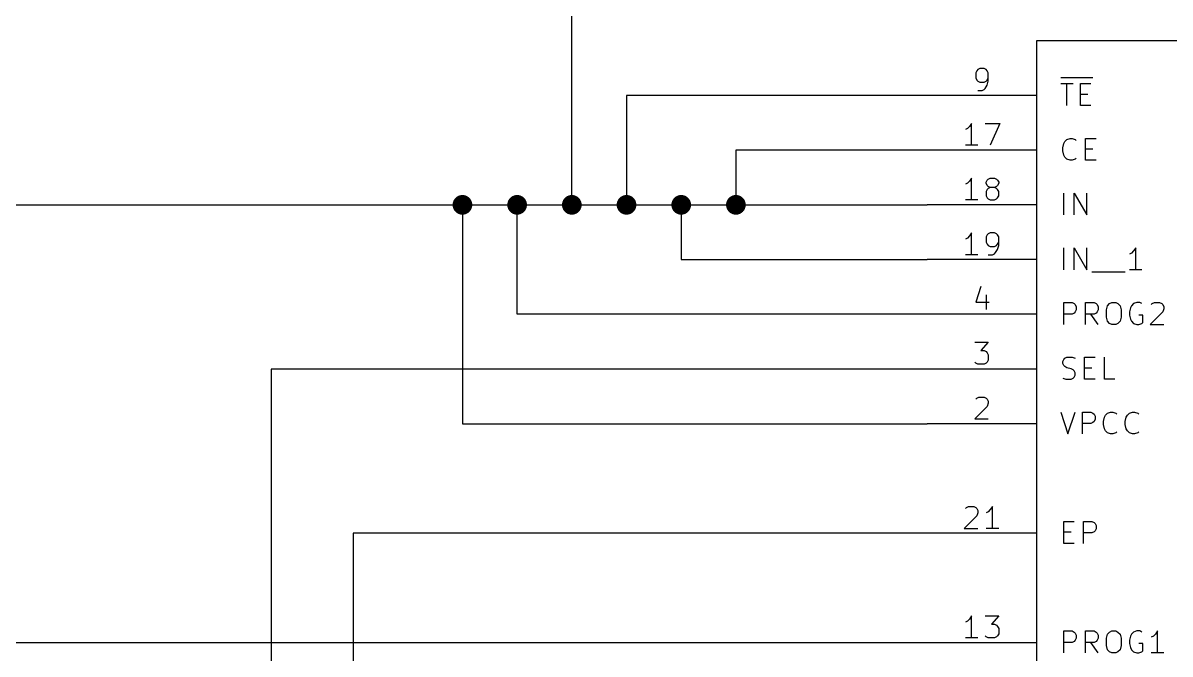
# Model space of a CAD drawing. Extents: x 0.4 to 11.3, y -7.9 to -0.4.
# Drawn here: x 2.696 to 4.794, y -4.321 to -3.168 of the extents above; entities that cross this region are included whole.
import ezdxf

# ---------------------------------------------------------------- set-up
doc = ezdxf.new("R2010")
doc.units = 0
doc.header["$MEASUREMENT"] = 0
for name, color, linetype in [('CYAN2', 4, 'CONTINUOUS'), ('GREEN3', 91, 'CONTINUOUS'), ('LYELLOW', 51, 'CONTINUOUS'), ('RED2', 1, 'CONTINUOUS'), ('RED3', 11, 'CONTINUOUS')]:
    doc.layers.add(name, color=color, linetype=linetype)

msp = doc.modelspace()

# ---------------------------------------------------------------- linework, layer by layer
at = {"layer": 'CYAN2', "linetype": 'CONTINUOUS'}
for p, q in [((4.594, -3.2674), (4.6527, -3.2674)), ((4.594, -3.2674), (4.6527, -3.2674)), ((4.5938, -3.2785), (4.6167, -3.2785)), ((4.5938, -3.2785), (4.6167, -3.2785)), ((4.6052, -3.3185), (4.6052, -3.2785)), ((4.6052, -3.3185), (4.6052, -3.2785)), ((4.63, -3.3185), (4.63, -3.2785)), ((4.63, -3.2785), (4.649, -3.2785)), ((4.63, -3.3185), (4.63, -3.2785)), ((4.63, -3.2785), (4.649, -3.2785)), ((4.63, -3.2976), (4.6433, -3.2976)), ((4.63, -3.2976), (4.6433, -3.2976)), ((4.649, -3.3185), (4.63, -3.3185)), ((4.649, -3.3185), (4.63, -3.3185)), ((4.5976, -3.3956), (4.5995, -3.388)), ((4.5976, -3.3956), (4.5995, -3.388)), ((4.5976, -3.4014), (4.5976, -3.3956)), ((4.5976, -3.4014), (4.5976, -3.3956)), ((4.5995, -3.388), (4.6014, -3.3842)), ((4.5995, -3.388), (4.6014, -3.3842)), ((4.6014, -3.3842), (4.6052, -3.3804)), ((4.6014, -3.3842), (4.6052, -3.3804)), ((4.6052, -3.3804), (4.6109, -3.3785)), ((4.6052, -3.3804), (4.6109, -3.3785)), ((4.6109, -3.3785), (4.6148, -3.3785)), ((4.6109, -3.3785), (4.6148, -3.3785)), ((4.6148, -3.3785), (4.6205, -3.3804)), ((4.6148, -3.3785), (4.6205, -3.3804)), ((4.6205, -3.3804), (4.6224, -3.3823)), ((4.6205, -3.3804), (4.6224, -3.3823)), ((4.6395, -3.4185), (4.6395, -3.3785)), ((4.6395, -3.3785), (4.6586, -3.3785)), ((4.6395, -3.4185), (4.6395, -3.3785)), ((4.6395, -3.3785), (4.6586, -3.3785)), ((4.6395, -3.3976), (4.6529, -3.3976)), ((4.6395, -3.3976), (4.6529, -3.3976)), ((4.5995, -3.409), (4.5976, -3.4014)), ((4.5995, -3.409), (4.5976, -3.4014)), ((4.6014, -3.4128), (4.5995, -3.409)), ((4.6014, -3.4128), (4.5995, -3.409)), ((4.6052, -3.4166), (4.6014, -3.4128)), ((4.6052, -3.4166), (4.6014, -3.4128)), ((4.6109, -3.4185), (4.6052, -3.4166)), ((4.6109, -3.4185), (4.6052, -3.4166)), ((4.6148, -3.4185), (4.6109, -3.4185)), ((4.6148, -3.4185), (4.6109, -3.4185)), ((4.6205, -3.4166), (4.6148, -3.4185)), ((4.6205, -3.4166), (4.6148, -3.4185)), ((4.6224, -3.4147), (4.6205, -3.4166)), ((4.6224, -3.4147), (4.6205, -3.4166)), ((4.6586, -3.4185), (4.6395, -3.4185)), ((4.6586, -3.4185), (4.6395, -3.4185)), ((4.5995, -3.5185), (4.5995, -3.4785)), ((4.5995, -3.5185), (4.5995, -3.4785)), ((4.6186, -3.5185), (4.6186, -3.4785)), ((4.6186, -3.4785), (4.6414, -3.5185)), ((4.6186, -3.5185), (4.6186, -3.4785)), ((4.6186, -3.4785), (4.6414, -3.5185)), ((4.6414, -3.5185), (4.6414, -3.4785)), ((4.6414, -3.5185), (4.6414, -3.4785)), ((4.5995, -3.6185), (4.5995, -3.5785)), ((4.5995, -3.6185), (4.5995, -3.5785)), ((4.6186, -3.6185), (4.6186, -3.5785)), ((4.6186, -3.5785), (4.6414, -3.6185)), ((4.6186, -3.6185), (4.6186, -3.5785)), ((4.6186, -3.5785), (4.6414, -3.6185)), ((4.6414, -3.6185), (4.6414, -3.5785)), ((4.6414, -3.6185), (4.6414, -3.5785)), ((4.7271, -3.5842), (4.7233, -3.588)), ((4.7271, -3.5842), (4.7233, -3.588)), ((4.731, -3.5785), (4.7271, -3.5842)), ((4.731, -3.5785), (4.7271, -3.5842)), ((4.731, -3.6185), (4.731, -3.5785)), ((4.731, -3.6185), (4.731, -3.5785)), ((4.7233, -3.588), (4.7195, -3.5899)), ((4.7233, -3.588), (4.7195, -3.5899)), ((4.651, -3.6223), (4.6814, -3.6223)), ((4.651, -3.6223), (4.6814, -3.6223)), ((4.6814, -3.6223), (4.7119, -3.6223)), ((4.6814, -3.6223), (4.7119, -3.6223)), ((4.7424, -3.6185), (4.7195, -3.6185)), ((4.7424, -3.6185), (4.7195, -3.6185)), ((4.5995, -3.7185), (4.5995, -3.6785)), ((4.5995, -3.6785), (4.6148, -3.6785)), ((4.5995, -3.7185), (4.5995, -3.6785)), ((4.5995, -3.6785), (4.6148, -3.6785)), ((4.6148, -3.6785), (4.6186, -3.6804)), ((4.6148, -3.6785), (4.6186, -3.6804)), ((4.6186, -3.6804), (4.6205, -3.6823)), ((4.6186, -3.6804), (4.6205, -3.6823)), ((4.6205, -3.6823), (4.6224, -3.6861)), ((4.6205, -3.6823), (4.6224, -3.6861)), ((4.6224, -3.6861), (4.6224, -3.6918)), ((4.6224, -3.6861), (4.6224, -3.6918)), ((4.6395, -3.7185), (4.6395, -3.6785)), ((4.6395, -3.6785), (4.6548, -3.6785)), ((4.6395, -3.7185), (4.6395, -3.6785)), ((4.6395, -3.6785), (4.6548, -3.6785)), ((4.6548, -3.6785), (4.6586, -3.6804)), ((4.6548, -3.6785), (4.6586, -3.6804)), ((4.6586, -3.6804), (4.6605, -3.6823)), ((4.6586, -3.6804), (4.6605, -3.6823)), ((4.6605, -3.6823), (4.6624, -3.6861)), ((4.6605, -3.6823), (4.6624, -3.6861)), ((4.6624, -3.6861), (4.6624, -3.6918)), ((4.6624, -3.6861), (4.6624, -3.6918)), ((4.6776, -3.6918), (4.6795, -3.6842)), ((4.6776, -3.6918), (4.6795, -3.6842)), ((4.6795, -3.6842), (4.6833, -3.6804)), ((4.6795, -3.6842), (4.6833, -3.6804)), ((4.6833, -3.6804), (4.6871, -3.6785)), ((4.6833, -3.6804), (4.6871, -3.6785)), ((4.6871, -3.6785), (4.6948, -3.6785)), ((4.6871, -3.6785), (4.6948, -3.6785)), ((4.6948, -3.6785), (4.6986, -3.6804)), ((4.6948, -3.6785), (4.6986, -3.6804)), ((4.6986, -3.6804), (4.7024, -3.6842)), ((4.6986, -3.6804), (4.7024, -3.6842)), ((4.7024, -3.6842), (4.7043, -3.6918)), ((4.7024, -3.6842), (4.7043, -3.6918)), ((4.7214, -3.688), (4.7195, -3.6956)), ((4.7214, -3.688), (4.7195, -3.6956)), ((4.7233, -3.6842), (4.7214, -3.688)), ((4.7233, -3.6842), (4.7214, -3.688)), ((4.7271, -3.6804), (4.7233, -3.6842)), ((4.7271, -3.6804), (4.7233, -3.6842)), ((4.7329, -3.6785), (4.7271, -3.6804)), ((4.7329, -3.6785), (4.7271, -3.6804)), ((4.7386, -3.6785), (4.7329, -3.6785)), ((4.7386, -3.6785), (4.7329, -3.6785)), ((4.7424, -3.6804), (4.7386, -3.6785)), ((4.7424, -3.6804), (4.7386, -3.6785)), ((4.7595, -3.6823), (4.7614, -3.6804)), ((4.7595, -3.6823), (4.7614, -3.6804)), ((4.7614, -3.6804), (4.7652, -3.6785)), ((4.7614, -3.6804), (4.7652, -3.6785)), ((4.7652, -3.6785), (4.7748, -3.6785)), ((4.7652, -3.6785), (4.7748, -3.6785)), ((4.7748, -3.6785), (4.7786, -3.6804)), ((4.7748, -3.6785), (4.7786, -3.6804)), ((4.7786, -3.6804), (4.7805, -3.6823)), ((4.7786, -3.6804), (4.7805, -3.6823)), ((4.7805, -3.6823), (4.7824, -3.6861)), ((4.7805, -3.6823), (4.7824, -3.6861)), ((4.7824, -3.6899), (4.7805, -3.6956)), ((4.7824, -3.6899), (4.7805, -3.6956)), ((4.7824, -3.6861), (4.7824, -3.6899)), ((4.7824, -3.6861), (4.7824, -3.6899)), ((4.6148, -3.6995), (4.5995, -3.6995)), ((4.6148, -3.6995), (4.5995, -3.6995)), ((4.6186, -3.6976), (4.6148, -3.6995)), ((4.6186, -3.6976), (4.6148, -3.6995)), ((4.6205, -3.6956), (4.6186, -3.6976)), ((4.6205, -3.6956), (4.6186, -3.6976)), ((4.6224, -3.6918), (4.6205, -3.6956)), ((4.6224, -3.6918), (4.6205, -3.6956)), ((4.6548, -3.6995), (4.6395, -3.6995)), ((4.6548, -3.6995), (4.6395, -3.6995)), ((4.6624, -3.7185), (4.649, -3.6995)), ((4.6624, -3.7185), (4.649, -3.6995)), ((4.6586, -3.6976), (4.6548, -3.6995)), ((4.6586, -3.6976), (4.6548, -3.6995)), ((4.6605, -3.6956), (4.6586, -3.6976)), ((4.6605, -3.6956), (4.6586, -3.6976)), ((4.6624, -3.6918), (4.6605, -3.6956)), ((4.6624, -3.6918), (4.6605, -3.6956)), ((4.6776, -3.7052), (4.6776, -3.6918)), ((4.6776, -3.7052), (4.6776, -3.6918)), ((4.6795, -3.7128), (4.6776, -3.7052)), ((4.6795, -3.7128), (4.6776, -3.7052)), ((4.7043, -3.7052), (4.7024, -3.7128)), ((4.7043, -3.7052), (4.7024, -3.7128)), ((4.7043, -3.6918), (4.7043, -3.7052)), ((4.7043, -3.6918), (4.7043, -3.7052)), ((4.7195, -3.6956), (4.7195, -3.7014)), ((4.7195, -3.6956), (4.7195, -3.7014)), ((4.7195, -3.7014), (4.7214, -3.709)), ((4.7195, -3.7014), (4.7214, -3.709)), ((4.7214, -3.709), (4.7233, -3.7128)), ((4.7214, -3.709), (4.7233, -3.7128)), ((4.7443, -3.7014), (4.7367, -3.7014)), ((4.7443, -3.7014), (4.7367, -3.7014)), ((4.7443, -3.7147), (4.7443, -3.7014)), ((4.7443, -3.7147), (4.7443, -3.7014)), ((4.7805, -3.6956), (4.7576, -3.7185)), ((4.7805, -3.6956), (4.7576, -3.7185)), ((4.6833, -3.7166), (4.6795, -3.7128)), ((4.6833, -3.7166), (4.6795, -3.7128)), ((4.6871, -3.7185), (4.6833, -3.7166)), ((4.6871, -3.7185), (4.6833, -3.7166)), ((4.6948, -3.7185), (4.6871, -3.7185)), ((4.6948, -3.7185), (4.6871, -3.7185)), ((4.6986, -3.7166), (4.6948, -3.7185)), ((4.6986, -3.7166), (4.6948, -3.7185)), ((4.7024, -3.7128), (4.6986, -3.7166)), ((4.7024, -3.7128), (4.6986, -3.7166)), ((4.7233, -3.7128), (4.7271, -3.7166)), ((4.7233, -3.7128), (4.7271, -3.7166)), ((4.7271, -3.7166), (4.7329, -3.7185)), ((4.7271, -3.7166), (4.7329, -3.7185)), ((4.7329, -3.7185), (4.7367, -3.7185)), ((4.7329, -3.7185), (4.7367, -3.7185)), ((4.7367, -3.7185), (4.7424, -3.7166)), ((4.7367, -3.7185), (4.7424, -3.7166)), ((4.7424, -3.7166), (4.7443, -3.7147)), ((4.7424, -3.7166), (4.7443, -3.7147)), ((4.7576, -3.7185), (4.7824, -3.7185)), ((4.7576, -3.7185), (4.7824, -3.7185)), ((4.5976, -3.7861), (4.5995, -3.7823)), ((4.5976, -3.7861), (4.5995, -3.7823)), ((4.5976, -3.7899), (4.5976, -3.7861)), ((4.5976, -3.7899), (4.5976, -3.7861)), ((4.5995, -3.7937), (4.5976, -3.7899)), ((4.5995, -3.7937), (4.5976, -3.7899)), ((4.5995, -3.7823), (4.6014, -3.7804)), ((4.5995, -3.7823), (4.6014, -3.7804)), ((4.6014, -3.7956), (4.5995, -3.7937)), ((4.6014, -3.7956), (4.5995, -3.7937)), ((4.6014, -3.7804), (4.6052, -3.7785)), ((4.6014, -3.7804), (4.6052, -3.7785)), ((4.6052, -3.7976), (4.6014, -3.7956)), ((4.6052, -3.7976), (4.6014, -3.7956)), ((4.6052, -3.7785), (4.6148, -3.7785)), ((4.6052, -3.7785), (4.6148, -3.7785)), ((4.6148, -3.7785), (4.6205, -3.7804)), ((4.6148, -3.7785), (4.6205, -3.7804)), ((4.6376, -3.8185), (4.6376, -3.7785)), ((4.6376, -3.7785), (4.6567, -3.7785)), ((4.6376, -3.8185), (4.6376, -3.7785)), ((4.6376, -3.7785), (4.6567, -3.7785)), ((4.6738, -3.8185), (4.6738, -3.7785)), ((4.6738, -3.8185), (4.6738, -3.7785)), ((4.5976, -3.8166), (4.6033, -3.8185)), ((4.5976, -3.8166), (4.6033, -3.8185)), ((4.6129, -3.7995), (4.6052, -3.7976)), ((4.6129, -3.7995), (4.6052, -3.7976)), ((4.6167, -3.8014), (4.6129, -3.7995)), ((4.6167, -3.8014), (4.6129, -3.7995)), ((4.6129, -3.8185), (4.6167, -3.8166)), ((4.6129, -3.8185), (4.6167, -3.8166)), ((4.6186, -3.8033), (4.6167, -3.8014)), ((4.6186, -3.8033), (4.6167, -3.8014)), ((4.6167, -3.8166), (4.6186, -3.8147)), ((4.6167, -3.8166), (4.6186, -3.8147)), ((4.6205, -3.8071), (4.6186, -3.8033)), ((4.6205, -3.8071), (4.6186, -3.8033)), ((4.6186, -3.8147), (4.6205, -3.8109)), ((4.6186, -3.8147), (4.6205, -3.8109)), ((4.6205, -3.8109), (4.6205, -3.8071)), ((4.6205, -3.8109), (4.6205, -3.8071)), ((4.6376, -3.7976), (4.6509, -3.7976)), ((4.6376, -3.7976), (4.6509, -3.7976)), ((4.6033, -3.8185), (4.6129, -3.8185)), ((4.6033, -3.8185), (4.6129, -3.8185)), ((4.6567, -3.8185), (4.6376, -3.8185)), ((4.6567, -3.8185), (4.6376, -3.8185)), ((4.6929, -3.8185), (4.6738, -3.8185)), ((4.6929, -3.8185), (4.6738, -3.8185)), ((4.5938, -3.8785), (4.6071, -3.9185)), ((4.5938, -3.8785), (4.6071, -3.9185)), ((4.6071, -3.9185), (4.6205, -3.8785)), ((4.6071, -3.9185), (4.6205, -3.8785)), ((4.6338, -3.9185), (4.6338, -3.8785)), ((4.6338, -3.8785), (4.649, -3.8785)), ((4.6338, -3.9185), (4.6338, -3.8785)), ((4.6338, -3.8785), (4.649, -3.8785)), ((4.649, -3.8785), (4.6529, -3.8804)), ((4.649, -3.8785), (4.6529, -3.8804)), ((4.6795, -3.8804), (4.6852, -3.8785)), ((4.6795, -3.8804), (4.6852, -3.8785)), ((4.6852, -3.8785), (4.689, -3.8785)), ((4.6852, -3.8785), (4.689, -3.8785)), ((4.689, -3.8785), (4.6948, -3.8804)), ((4.689, -3.8785), (4.6948, -3.8804)), ((4.7195, -3.8804), (4.7252, -3.8785)), ((4.7195, -3.8804), (4.7252, -3.8785)), ((4.7252, -3.8785), (4.729, -3.8785)), ((4.7252, -3.8785), (4.729, -3.8785)), ((4.729, -3.8785), (4.7348, -3.8804)), ((4.729, -3.8785), (4.7348, -3.8804)), ((4.649, -3.8995), (4.6338, -3.8995)), ((4.649, -3.8995), (4.6338, -3.8995)), ((4.6529, -3.8976), (4.649, -3.8995)), ((4.6529, -3.8976), (4.649, -3.8995)), ((4.6529, -3.8804), (4.6548, -3.8823)), ((4.6529, -3.8804), (4.6548, -3.8823)), ((4.6548, -3.8956), (4.6529, -3.8976)), ((4.6548, -3.8956), (4.6529, -3.8976)), ((4.6548, -3.8823), (4.6567, -3.8861)), ((4.6548, -3.8823), (4.6567, -3.8861)), ((4.6567, -3.8918), (4.6548, -3.8956)), ((4.6567, -3.8918), (4.6548, -3.8956)), ((4.6567, -3.8861), (4.6567, -3.8918)), ((4.6567, -3.8861), (4.6567, -3.8918)), ((4.6719, -3.8956), (4.6738, -3.888)), ((4.6719, -3.8956), (4.6738, -3.888)), ((4.6719, -3.9014), (4.6719, -3.8956)), ((4.6719, -3.9014), (4.6719, -3.8956)), ((4.6738, -3.888), (4.6757, -3.8842)), ((4.6738, -3.888), (4.6757, -3.8842)), ((4.6757, -3.8842), (4.6795, -3.8804)), ((4.6757, -3.8842), (4.6795, -3.8804)), ((4.6948, -3.8804), (4.6967, -3.8823)), ((4.6948, -3.8804), (4.6967, -3.8823)), ((4.7119, -3.8956), (4.7138, -3.888)), ((4.7119, -3.8956), (4.7138, -3.888)), ((4.7119, -3.9014), (4.7119, -3.8956)), ((4.7119, -3.9014), (4.7119, -3.8956)), ((4.7138, -3.888), (4.7157, -3.8842)), ((4.7138, -3.888), (4.7157, -3.8842)), ((4.7157, -3.8842), (4.7195, -3.8804)), ((4.7157, -3.8842), (4.7195, -3.8804)), ((4.7348, -3.8804), (4.7367, -3.8823)), ((4.7348, -3.8804), (4.7367, -3.8823)), ((4.6738, -3.909), (4.6719, -3.9014)), ((4.6738, -3.909), (4.6719, -3.9014)), ((4.6757, -3.9128), (4.6738, -3.909)), ((4.6757, -3.9128), (4.6738, -3.909)), ((4.6795, -3.9166), (4.6757, -3.9128)), ((4.6795, -3.9166), (4.6757, -3.9128)), ((4.6852, -3.9185), (4.6795, -3.9166)), ((4.6852, -3.9185), (4.6795, -3.9166)), ((4.689, -3.9185), (4.6852, -3.9185)), ((4.689, -3.9185), (4.6852, -3.9185)), ((4.6948, -3.9166), (4.689, -3.9185)), ((4.6948, -3.9166), (4.689, -3.9185)), ((4.6967, -3.9147), (4.6948, -3.9166)), ((4.6967, -3.9147), (4.6948, -3.9166)), ((4.7138, -3.909), (4.7119, -3.9014)), ((4.7138, -3.909), (4.7119, -3.9014)), ((4.7157, -3.9128), (4.7138, -3.909)), ((4.7157, -3.9128), (4.7138, -3.909)), ((4.7195, -3.9166), (4.7157, -3.9128)), ((4.7195, -3.9166), (4.7157, -3.9128)), ((4.7252, -3.9185), (4.7195, -3.9166)), ((4.7252, -3.9185), (4.7195, -3.9166)), ((4.729, -3.9185), (4.7252, -3.9185)), ((4.729, -3.9185), (4.7252, -3.9185)), ((4.7348, -3.9166), (4.729, -3.9185)), ((4.7348, -3.9166), (4.729, -3.9185)), ((4.7367, -3.9147), (4.7348, -3.9166)), ((4.7367, -3.9147), (4.7348, -3.9166)), ((4.5995, -4.1185), (4.5995, -4.0785)), ((4.5995, -4.0785), (4.6186, -4.0785)), ((4.5995, -4.1185), (4.5995, -4.0785)), ((4.5995, -4.0785), (4.6186, -4.0785)), ((4.6357, -4.1185), (4.6357, -4.0785)), ((4.6357, -4.0785), (4.6509, -4.0785)), ((4.6357, -4.1185), (4.6357, -4.0785)), ((4.6357, -4.0785), (4.6509, -4.0785)), ((4.6509, -4.0785), (4.6548, -4.0804)), ((4.6509, -4.0785), (4.6548, -4.0804)), ((4.6548, -4.0804), (4.6567, -4.0823)), ((4.6548, -4.0804), (4.6567, -4.0823)), ((4.6567, -4.0823), (4.6586, -4.0861)), ((4.6567, -4.0823), (4.6586, -4.0861)), ((4.6586, -4.0861), (4.6586, -4.0918)), ((4.6586, -4.0861), (4.6586, -4.0918)), ((4.5995, -4.0976), (4.6129, -4.0976)), ((4.5995, -4.0976), (4.6129, -4.0976)), ((4.6509, -4.0995), (4.6357, -4.0995)), ((4.6509, -4.0995), (4.6357, -4.0995)), ((4.6548, -4.0976), (4.6509, -4.0995)), ((4.6548, -4.0976), (4.6509, -4.0995)), ((4.6567, -4.0956), (4.6548, -4.0976)), ((4.6567, -4.0956), (4.6548, -4.0976)), ((4.6586, -4.0918), (4.6567, -4.0956)), ((4.6586, -4.0918), (4.6567, -4.0956)), ((4.6186, -4.1185), (4.5995, -4.1185)), ((4.6186, -4.1185), (4.5995, -4.1185)), ((4.5995, -4.3185), (4.5995, -4.2785)), ((4.5995, -4.2785), (4.6148, -4.2785)), ((4.5995, -4.3185), (4.5995, -4.2785)), ((4.5995, -4.2785), (4.6148, -4.2785)), ((4.6148, -4.2785), (4.6186, -4.2804)), ((4.6148, -4.2785), (4.6186, -4.2804)), ((4.6395, -4.3185), (4.6395, -4.2785)), ((4.6395, -4.2785), (4.6548, -4.2785)), ((4.6395, -4.3185), (4.6395, -4.2785)), ((4.6395, -4.2785), (4.6548, -4.2785)), ((4.6548, -4.2785), (4.6586, -4.2804)), ((4.6548, -4.2785), (4.6586, -4.2804)), ((4.6833, -4.2804), (4.6871, -4.2785)), ((4.6833, -4.2804), (4.6871, -4.2785)), ((4.6871, -4.2785), (4.6948, -4.2785)), ((4.6871, -4.2785), (4.6948, -4.2785)), ((4.6948, -4.2785), (4.6986, -4.2804)), ((4.6948, -4.2785), (4.6986, -4.2804)), ((4.7329, -4.2785), (4.7271, -4.2804)), ((4.7329, -4.2785), (4.7271, -4.2804)), ((4.7386, -4.2785), (4.7329, -4.2785)), ((4.7386, -4.2785), (4.7329, -4.2785)), ((4.7424, -4.2804), (4.7386, -4.2785)), ((4.7424, -4.2804), (4.7386, -4.2785)), ((4.771, -4.2785), (4.7671, -4.2842)), ((4.771, -4.2785), (4.7671, -4.2842)), ((4.771, -4.3185), (4.771, -4.2785)), ((4.771, -4.3185), (4.771, -4.2785)), ((4.6148, -4.2995), (4.5995, -4.2995)), ((4.6148, -4.2995), (4.5995, -4.2995)), ((4.6186, -4.2976), (4.6148, -4.2995)), ((4.6186, -4.2976), (4.6148, -4.2995)), ((4.6186, -4.2804), (4.6205, -4.2823)), ((4.6186, -4.2804), (4.6205, -4.2823)), ((4.6205, -4.2956), (4.6186, -4.2976)), ((4.6205, -4.2956), (4.6186, -4.2976)), ((4.6205, -4.2823), (4.6224, -4.2861)), ((4.6205, -4.2823), (4.6224, -4.2861)), ((4.6224, -4.2918), (4.6205, -4.2956)), ((4.6224, -4.2918), (4.6205, -4.2956)), ((4.6224, -4.2861), (4.6224, -4.2918)), ((4.6224, -4.2861), (4.6224, -4.2918)), ((4.6548, -4.2995), (4.6395, -4.2995)), ((4.6548, -4.2995), (4.6395, -4.2995)), ((4.6624, -4.3185), (4.649, -4.2995)), ((4.6624, -4.3185), (4.649, -4.2995)), ((4.6586, -4.2976), (4.6548, -4.2995)), ((4.6586, -4.2976), (4.6548, -4.2995)), ((4.6586, -4.2804), (4.6605, -4.2823)), ((4.6586, -4.2804), (4.6605, -4.2823)), ((4.6605, -4.2956), (4.6586, -4.2976)), ((4.6605, -4.2956), (4.6586, -4.2976)), ((4.6605, -4.2823), (4.6624, -4.2861)), ((4.6605, -4.2823), (4.6624, -4.2861)), ((4.6624, -4.2918), (4.6605, -4.2956)), ((4.6624, -4.2918), (4.6605, -4.2956)), ((4.6624, -4.2861), (4.6624, -4.2918)), ((4.6624, -4.2861), (4.6624, -4.2918)), ((4.6776, -4.2918), (4.6795, -4.2842)), ((4.6776, -4.2918), (4.6795, -4.2842)), ((4.6776, -4.3052), (4.6776, -4.2918)), ((4.6776, -4.3052), (4.6776, -4.2918)), ((4.6795, -4.2842), (4.6833, -4.2804)), ((4.6795, -4.2842), (4.6833, -4.2804)), ((4.6986, -4.2804), (4.7024, -4.2842)), ((4.6986, -4.2804), (4.7024, -4.2842)), ((4.7024, -4.2842), (4.7043, -4.2918)), ((4.7024, -4.2842), (4.7043, -4.2918)), ((4.7043, -4.2918), (4.7043, -4.3052)), ((4.7043, -4.2918), (4.7043, -4.3052)), ((4.7214, -4.288), (4.7195, -4.2956)), ((4.7214, -4.288), (4.7195, -4.2956)), ((4.7195, -4.2956), (4.7195, -4.3014)), ((4.7195, -4.2956), (4.7195, -4.3014)), ((4.7233, -4.2842), (4.7214, -4.288)), ((4.7233, -4.2842), (4.7214, -4.288)), ((4.7271, -4.2804), (4.7233, -4.2842)), ((4.7271, -4.2804), (4.7233, -4.2842)), ((4.7633, -4.288), (4.7595, -4.2899)), ((4.7633, -4.288), (4.7595, -4.2899)), ((4.7671, -4.2842), (4.7633, -4.288)), ((4.7671, -4.2842), (4.7633, -4.288)), ((4.6795, -4.3128), (4.6776, -4.3052)), ((4.6795, -4.3128), (4.6776, -4.3052)), ((4.6833, -4.3166), (4.6795, -4.3128)), ((4.6833, -4.3166), (4.6795, -4.3128)), ((4.6871, -4.3185), (4.6833, -4.3166)), ((4.6871, -4.3185), (4.6833, -4.3166)), ((4.6948, -4.3185), (4.6871, -4.3185)), ((4.6948, -4.3185), (4.6871, -4.3185)), ((4.6986, -4.3166), (4.6948, -4.3185)), ((4.6986, -4.3166), (4.6948, -4.3185)), ((4.7024, -4.3128), (4.6986, -4.3166)), ((4.7024, -4.3128), (4.6986, -4.3166)), ((4.7043, -4.3052), (4.7024, -4.3128)), ((4.7043, -4.3052), (4.7024, -4.3128)), ((4.7195, -4.3014), (4.7214, -4.309)), ((4.7195, -4.3014), (4.7214, -4.309)), ((4.7214, -4.309), (4.7233, -4.3128)), ((4.7214, -4.309), (4.7233, -4.3128)), ((4.7233, -4.3128), (4.7271, -4.3166)), ((4.7233, -4.3128), (4.7271, -4.3166)), ((4.7271, -4.3166), (4.7329, -4.3185)), ((4.7271, -4.3166), (4.7329, -4.3185)), ((4.7329, -4.3185), (4.7367, -4.3185)), ((4.7329, -4.3185), (4.7367, -4.3185)), ((4.7443, -4.3014), (4.7367, -4.3014)), ((4.7443, -4.3014), (4.7367, -4.3014)), ((4.7367, -4.3185), (4.7424, -4.3166)), ((4.7367, -4.3185), (4.7424, -4.3166)), ((4.7424, -4.3166), (4.7443, -4.3147)), ((4.7424, -4.3166), (4.7443, -4.3147)), ((4.7443, -4.3147), (4.7443, -4.3014)), ((4.7443, -4.3147), (4.7443, -4.3014)), ((4.7824, -4.3185), (4.7595, -4.3185)), ((4.7824, -4.3185), (4.7595, -4.3185))]:
    msp.add_line(p, q, dxfattribs=at)
at = {"layer": 'GREEN3', "linetype": 'CONTINUOUS'}
for p, q in [((3.7, -3.5), (3.7, -2.7)), ((4.35, -3.3), (3.8, -3.3)), ((3.8, -3.3), (3.8, -3.5)), ((4.35, -3.4), (4, -3.4)), ((4, -3.4), (4, -3.5)), ((1.85, -3.5), (3.5, -3.5)), ((3.5, -3.5), (3.5, -3.9)), ((3.5, -3.5), (3.6, -3.5)), ((3.6, -3.5), (3.7, -3.5)), ((3.6, -3.7), (3.6, -3.5)), ((3.7, -3.5), (3.8, -3.5)), ((3.8, -3.5), (3.9, -3.5)), ((3.9, -3.5), (4, -3.5)), ((3.9, -3.5), (3.9, -3.6)), ((4, -3.5), (4.35, -3.5)), ((3.9, -3.6), (4.35, -3.6)), ((4.35, -3.7), (3.6, -3.7)), ((4.35, -3.8), (3.15, -3.8)), ((3.15, -3.8), (3.15, -5.55)), ((3.5, -3.9), (4.35, -3.9)), ((4.35, -4.1), (3.3, -4.1)), ((3.3, -4.1), (3.3, -5.55)), ((4.35, -4.3), (2.3, -4.3))]:
    msp.add_line(p, q, dxfattribs=at)
at = {"layer": 'GREEN3', "const_width": 0.018}
for points in [[(3.491, -3.5, 1), (3.509, -3.5, 1)], [(3.591, -3.5, 1), (3.609, -3.5, 1)], [(3.691, -3.5, 1), (3.709, -3.5, 1)], [(3.791, -3.5, 1), (3.809, -3.5, 1)], [(3.891, -3.5, 1), (3.909, -3.5, 1)], [(3.991, -3.5, 1), (4.009, -3.5, 1)]]:
    msp.add_lwpolyline(points, format="xyb", close=True, dxfattribs=at)
at = {"layer": 'LYELLOW', "linetype": 'CONTINUOUS'}
for p, q in [((4.55, -5.4), (4.55, -3.2)), ((4.55, -3.2), (5.55, -3.2))]:
    msp.add_line(p, q, dxfattribs=at)
at = {"layer": 'RED2', "linetype": 'CONTINUOUS'}
for p, q in [((4.55, -5.4), (4.55, -3.2)), ((4.55, -3.2), (5.55, -3.2)), ((4.55, -3.3), (4.35, -3.3)), ((4.55, -3.3), (4.35, -3.3)), ((4.55, -3.4), (4.35, -3.4)), ((4.55, -3.4), (4.35, -3.4)), ((4.55, -3.5), (4.35, -3.5)), ((4.55, -3.5), (4.35, -3.5)), ((4.55, -3.6), (4.35, -3.6)), ((4.55, -3.6), (4.35, -3.6)), ((4.55, -3.7), (4.35, -3.7)), ((4.55, -3.7), (4.35, -3.7)), ((4.55, -3.8), (4.35, -3.8)), ((4.55, -3.8), (4.35, -3.8)), ((4.55, -3.9), (4.35, -3.9)), ((4.55, -3.9), (4.35, -3.9)), ((4.55, -4.1), (4.35, -4.1)), ((4.55, -4.1), (4.35, -4.1)), ((4.55, -4.3), (4.35, -4.3)), ((4.55, -4.3), (4.35, -4.3))]:
    msp.add_line(p, q, dxfattribs=at)
at = {"layer": 'RED3', "linetype": 'CONTINUOUS'}
for p, q in [((4.4405, -3.2549), (4.4386, -3.2587)), ((4.4405, -3.2549), (4.4386, -3.2587)), ((4.4386, -3.2587), (4.4386, -3.2682)), ((4.4386, -3.2587), (4.4386, -3.2682)), ((4.4386, -3.2682), (4.4405, -3.2721)), ((4.4386, -3.2682), (4.4405, -3.2721)), ((4.4424, -3.253), (4.4405, -3.2549)), ((4.4424, -3.253), (4.4405, -3.2549)), ((4.4462, -3.2511), (4.4424, -3.253)), ((4.4462, -3.2511), (4.4424, -3.253)), ((4.4538, -3.2511), (4.4462, -3.2511)), ((4.4538, -3.2511), (4.4462, -3.2511)), ((4.4576, -3.253), (4.4538, -3.2511)), ((4.4576, -3.253), (4.4538, -3.2511)), ((4.4595, -3.2549), (4.4576, -3.253)), ((4.4595, -3.2549), (4.4576, -3.253)), ((4.4614, -3.2587), (4.4595, -3.2549)), ((4.4614, -3.2587), (4.4595, -3.2549)), ((4.4595, -3.2721), (4.4614, -3.2682)), ((4.4595, -3.2721), (4.4614, -3.2682)), ((4.4614, -3.274), (4.4614, -3.2587)), ((4.4614, -3.274), (4.4614, -3.2587)), ((4.4405, -3.2721), (4.4424, -3.274)), ((4.4405, -3.2721), (4.4424, -3.274)), ((4.4424, -3.274), (4.4462, -3.2759)), ((4.4424, -3.274), (4.4462, -3.2759)), ((4.4424, -3.2911), (4.45, -3.2911)), ((4.4424, -3.2911), (4.45, -3.2911)), ((4.4462, -3.2759), (4.4538, -3.2759)), ((4.4462, -3.2759), (4.4538, -3.2759)), ((4.45, -3.2911), (4.4538, -3.2892)), ((4.45, -3.2911), (4.4538, -3.2892)), ((4.4538, -3.2759), (4.4576, -3.274)), ((4.4538, -3.2759), (4.4576, -3.274)), ((4.4538, -3.2892), (4.4557, -3.2873)), ((4.4538, -3.2892), (4.4557, -3.2873)), ((4.4557, -3.2873), (4.4595, -3.2816)), ((4.4557, -3.2873), (4.4595, -3.2816)), ((4.4576, -3.274), (4.4595, -3.2721)), ((4.4576, -3.274), (4.4595, -3.2721)), ((4.4595, -3.2816), (4.4614, -3.274)), ((4.4595, -3.2816), (4.4614, -3.274)), ((4.431, -3.3511), (4.4271, -3.3568)), ((4.431, -3.3511), (4.4271, -3.3568)), ((4.431, -3.3911), (4.431, -3.3511)), ((4.431, -3.3911), (4.431, -3.3511)), ((4.4557, -3.3511), (4.4824, -3.3511)), ((4.4557, -3.3511), (4.4824, -3.3511)), ((4.4824, -3.3511), (4.4652, -3.3911)), ((4.4824, -3.3511), (4.4652, -3.3911)), ((4.4233, -3.3606), (4.4195, -3.3625)), ((4.4233, -3.3606), (4.4195, -3.3625)), ((4.4271, -3.3568), (4.4233, -3.3606)), ((4.4271, -3.3568), (4.4233, -3.3606)), ((4.4424, -3.3911), (4.4195, -3.3911)), ((4.4424, -3.3911), (4.4195, -3.3911)), ((4.4233, -3.4606), (4.4195, -3.4625)), ((4.4233, -3.4606), (4.4195, -3.4625)), ((4.4271, -3.4568), (4.4233, -3.4606)), ((4.4271, -3.4568), (4.4233, -3.4606)), ((4.431, -3.4511), (4.4271, -3.4568)), ((4.431, -3.4511), (4.4271, -3.4568)), ((4.431, -3.4911), (4.431, -3.4511)), ((4.431, -3.4911), (4.431, -3.4511)), ((4.4576, -3.4587), (4.4595, -3.4549)), ((4.4576, -3.4587), (4.4595, -3.4549)), ((4.4576, -3.4606), (4.4576, -3.4587)), ((4.4576, -3.4606), (4.4576, -3.4587)), ((4.4595, -3.4644), (4.4576, -3.4606)), ((4.4595, -3.4644), (4.4576, -3.4606)), ((4.4595, -3.4549), (4.4614, -3.453)), ((4.4595, -3.4549), (4.4614, -3.453)), ((4.4614, -3.453), (4.4652, -3.4511)), ((4.4614, -3.453), (4.4652, -3.4511)), ((4.4652, -3.4511), (4.4729, -3.4511)), ((4.4652, -3.4511), (4.4729, -3.4511)), ((4.4729, -3.4511), (4.4767, -3.453)), ((4.4729, -3.4511), (4.4767, -3.453)), ((4.4767, -3.453), (4.4786, -3.4549)), ((4.4767, -3.453), (4.4786, -3.4549)), ((4.4786, -3.4549), (4.4805, -3.4587)), ((4.4786, -3.4549), (4.4805, -3.4587)), ((4.4805, -3.4606), (4.4786, -3.4644)), ((4.4805, -3.4606), (4.4786, -3.4644)), ((4.4805, -3.4587), (4.4805, -3.4606)), ((4.4805, -3.4587), (4.4805, -3.4606)), ((4.4595, -3.4721), (4.4576, -3.4759)), ((4.4595, -3.4721), (4.4576, -3.4759)), ((4.4576, -3.4759), (4.4576, -3.4835)), ((4.4576, -3.4759), (4.4576, -3.4835)), ((4.4614, -3.4663), (4.4595, -3.4644)), ((4.4614, -3.4663), (4.4595, -3.4644)), ((4.4614, -3.4701), (4.4595, -3.4721)), ((4.4614, -3.4701), (4.4595, -3.4721)), ((4.4652, -3.4682), (4.4614, -3.4663)), ((4.4652, -3.4682), (4.4614, -3.4663)), ((4.4652, -3.4682), (4.4614, -3.4701)), ((4.4652, -3.4682), (4.4614, -3.4701)), ((4.4729, -3.4682), (4.4652, -3.4682)), ((4.4729, -3.4682), (4.4652, -3.4682)), ((4.4767, -3.4663), (4.4729, -3.4682)), ((4.4767, -3.4663), (4.4729, -3.4682)), ((4.4767, -3.4701), (4.4729, -3.4682)), ((4.4767, -3.4701), (4.4729, -3.4682)), ((4.4786, -3.4644), (4.4767, -3.4663)), ((4.4786, -3.4644), (4.4767, -3.4663)), ((4.4786, -3.4721), (4.4767, -3.4701)), ((4.4786, -3.4721), (4.4767, -3.4701)), ((4.4805, -3.4759), (4.4786, -3.4721)), ((4.4805, -3.4759), (4.4786, -3.4721)), ((4.4805, -3.4835), (4.4805, -3.4759)), ((4.4805, -3.4835), (4.4805, -3.4759)), ((4.4424, -3.4911), (4.4195, -3.4911)), ((4.4424, -3.4911), (4.4195, -3.4911)), ((4.4576, -3.4835), (4.4595, -3.4873)), ((4.4576, -3.4835), (4.4595, -3.4873)), ((4.4595, -3.4873), (4.4614, -3.4892)), ((4.4595, -3.4873), (4.4614, -3.4892)), ((4.4614, -3.4892), (4.4652, -3.4911)), ((4.4614, -3.4892), (4.4652, -3.4911)), ((4.4652, -3.4911), (4.4729, -3.4911)), ((4.4652, -3.4911), (4.4729, -3.4911)), ((4.4729, -3.4911), (4.4767, -3.4892)), ((4.4729, -3.4911), (4.4767, -3.4892)), ((4.4767, -3.4892), (4.4786, -3.4873)), ((4.4767, -3.4892), (4.4786, -3.4873)), ((4.4786, -3.4873), (4.4805, -3.4835)), ((4.4786, -3.4873), (4.4805, -3.4835)), ((4.4233, -3.5606), (4.4195, -3.5625)), ((4.4233, -3.5606), (4.4195, -3.5625)), ((4.4271, -3.5568), (4.4233, -3.5606)), ((4.4271, -3.5568), (4.4233, -3.5606)), ((4.431, -3.5511), (4.4271, -3.5568)), ((4.431, -3.5511), (4.4271, -3.5568)), ((4.431, -3.5911), (4.431, -3.5511)), ((4.431, -3.5911), (4.431, -3.5511)), ((4.4595, -3.5549), (4.4576, -3.5587)), ((4.4595, -3.5549), (4.4576, -3.5587)), ((4.4576, -3.5587), (4.4576, -3.5682)), ((4.4576, -3.5587), (4.4576, -3.5682)), ((4.4614, -3.553), (4.4595, -3.5549)), ((4.4614, -3.553), (4.4595, -3.5549)), ((4.4652, -3.5511), (4.4614, -3.553)), ((4.4652, -3.5511), (4.4614, -3.553)), ((4.4729, -3.5511), (4.4652, -3.5511)), ((4.4729, -3.5511), (4.4652, -3.5511)), ((4.4767, -3.553), (4.4729, -3.5511)), ((4.4767, -3.553), (4.4729, -3.5511)), ((4.4786, -3.5549), (4.4767, -3.553)), ((4.4786, -3.5549), (4.4767, -3.553)), ((4.4805, -3.5587), (4.4786, -3.5549)), ((4.4805, -3.5587), (4.4786, -3.5549)), ((4.4805, -3.574), (4.4805, -3.5587)), ((4.4805, -3.574), (4.4805, -3.5587)), ((4.4576, -3.5682), (4.4595, -3.5721)), ((4.4576, -3.5682), (4.4595, -3.5721)), ((4.4595, -3.5721), (4.4614, -3.574)), ((4.4595, -3.5721), (4.4614, -3.574)), ((4.4614, -3.574), (4.4652, -3.5759)), ((4.4614, -3.574), (4.4652, -3.5759)), ((4.4652, -3.5759), (4.4729, -3.5759)), ((4.4652, -3.5759), (4.4729, -3.5759)), ((4.4729, -3.5759), (4.4767, -3.574)), ((4.4729, -3.5759), (4.4767, -3.574)), ((4.4748, -3.5873), (4.4786, -3.5816)), ((4.4748, -3.5873), (4.4786, -3.5816)), ((4.4767, -3.574), (4.4786, -3.5721)), ((4.4767, -3.574), (4.4786, -3.5721)), ((4.4786, -3.5721), (4.4805, -3.5682)), ((4.4786, -3.5721), (4.4805, -3.5682)), ((4.4786, -3.5816), (4.4805, -3.574)), ((4.4786, -3.5816), (4.4805, -3.574)), ((4.4424, -3.5911), (4.4195, -3.5911)), ((4.4424, -3.5911), (4.4195, -3.5911)), ((4.4614, -3.5911), (4.469, -3.5911)), ((4.4614, -3.5911), (4.469, -3.5911)), ((4.469, -3.5911), (4.4729, -3.5892)), ((4.469, -3.5911), (4.4729, -3.5892)), ((4.4729, -3.5892), (4.4748, -3.5873)), ((4.4729, -3.5892), (4.4748, -3.5873)), ((4.4481, -3.6492), (4.4386, -3.6778)), ((4.4481, -3.6492), (4.4386, -3.6778)), ((4.4576, -3.6644), (4.4576, -3.6911)), ((4.4576, -3.6644), (4.4576, -3.6911)), ((4.4386, -3.6778), (4.4633, -3.6778)), ((4.4386, -3.6778), (4.4633, -3.6778)), ((4.4367, -3.7511), (4.4614, -3.7511)), ((4.4367, -3.7511), (4.4614, -3.7511)), ((4.4614, -3.7511), (4.4481, -3.7663)), ((4.4614, -3.7511), (4.4481, -3.7663)), ((4.4481, -3.7663), (4.4538, -3.7663)), ((4.4481, -3.7663), (4.4538, -3.7663)), ((4.4538, -3.7663), (4.4576, -3.7682)), ((4.4538, -3.7663), (4.4576, -3.7682)), ((4.4576, -3.7682), (4.4595, -3.7701)), ((4.4576, -3.7682), (4.4595, -3.7701)), ((4.4595, -3.7701), (4.4614, -3.774)), ((4.4595, -3.7701), (4.4614, -3.774)), ((4.4614, -3.774), (4.4614, -3.7835)), ((4.4614, -3.774), (4.4614, -3.7835)), ((4.4386, -3.7892), (4.4367, -3.7873)), ((4.4386, -3.7892), (4.4367, -3.7873)), ((4.4424, -3.7911), (4.4386, -3.7892)), ((4.4424, -3.7911), (4.4386, -3.7892)), ((4.4538, -3.7911), (4.4424, -3.7911)), ((4.4538, -3.7911), (4.4424, -3.7911)), ((4.4576, -3.7892), (4.4538, -3.7911)), ((4.4576, -3.7892), (4.4538, -3.7911)), ((4.4595, -3.7873), (4.4576, -3.7892)), ((4.4595, -3.7873), (4.4576, -3.7892)), ((4.4614, -3.7835), (4.4595, -3.7873)), ((4.4614, -3.7835), (4.4595, -3.7873)), ((4.4386, -3.8549), (4.4405, -3.853)), ((4.4386, -3.8549), (4.4405, -3.853)), ((4.4405, -3.853), (4.4443, -3.8511)), ((4.4405, -3.853), (4.4443, -3.8511)), ((4.4443, -3.8511), (4.4538, -3.8511)), ((4.4443, -3.8511), (4.4538, -3.8511)), ((4.4538, -3.8511), (4.4576, -3.853)), ((4.4538, -3.8511), (4.4576, -3.853)), ((4.4576, -3.853), (4.4595, -3.8549)), ((4.4576, -3.853), (4.4595, -3.8549)), ((4.4595, -3.8549), (4.4614, -3.8587)), ((4.4595, -3.8549), (4.4614, -3.8587)), ((4.4614, -3.8587), (4.4614, -3.8625)), ((4.4614, -3.8587), (4.4614, -3.8625)), ((4.4595, -3.8682), (4.4367, -3.8911)), ((4.4595, -3.8682), (4.4367, -3.8911)), ((4.4614, -3.8625), (4.4595, -3.8682)), ((4.4614, -3.8625), (4.4595, -3.8682)), ((4.4367, -3.8911), (4.4614, -3.8911)), ((4.4367, -3.8911), (4.4614, -3.8911)), ((4.4405, -4.0682), (4.4176, -4.0911)), ((4.4405, -4.0682), (4.4176, -4.0911)), ((4.4195, -4.0549), (4.4214, -4.053)), ((4.4195, -4.0549), (4.4214, -4.053)), ((4.4214, -4.053), (4.4252, -4.0511)), ((4.4214, -4.053), (4.4252, -4.0511)), ((4.4252, -4.0511), (4.4348, -4.0511)), ((4.4252, -4.0511), (4.4348, -4.0511)), ((4.4348, -4.0511), (4.4386, -4.053)), ((4.4348, -4.0511), (4.4386, -4.053)), ((4.4386, -4.053), (4.4405, -4.0549)), ((4.4386, -4.053), (4.4405, -4.0549)), ((4.4405, -4.0549), (4.4424, -4.0587)), ((4.4405, -4.0549), (4.4424, -4.0587)), ((4.4424, -4.0625), (4.4405, -4.0682)), ((4.4424, -4.0625), (4.4405, -4.0682)), ((4.4424, -4.0587), (4.4424, -4.0625)), ((4.4424, -4.0587), (4.4424, -4.0625)), ((4.4614, -4.0606), (4.4576, -4.0625)), ((4.4614, -4.0606), (4.4576, -4.0625)), ((4.4652, -4.0568), (4.4614, -4.0606)), ((4.4652, -4.0568), (4.4614, -4.0606)), ((4.469, -4.0511), (4.4652, -4.0568)), ((4.469, -4.0511), (4.4652, -4.0568)), ((4.469, -4.0911), (4.469, -4.0511)), ((4.469, -4.0911), (4.469, -4.0511)), ((4.4176, -4.0911), (4.4424, -4.0911)), ((4.4176, -4.0911), (4.4424, -4.0911)), ((4.4805, -4.0911), (4.4576, -4.0911)), ((4.4805, -4.0911), (4.4576, -4.0911)), ((4.4271, -4.2568), (4.4233, -4.2606)), ((4.4271, -4.2568), (4.4233, -4.2606)), ((4.431, -4.2511), (4.4271, -4.2568)), ((4.431, -4.2511), (4.4271, -4.2568)), ((4.431, -4.2911), (4.431, -4.2511)), ((4.431, -4.2911), (4.431, -4.2511)), ((4.4557, -4.2511), (4.4805, -4.2511)), ((4.4557, -4.2511), (4.4805, -4.2511)), ((4.4805, -4.2511), (4.4671, -4.2663)), ((4.4805, -4.2511), (4.4671, -4.2663)), ((4.4233, -4.2606), (4.4195, -4.2625)), ((4.4233, -4.2606), (4.4195, -4.2625)), ((4.4671, -4.2663), (4.4729, -4.2663)), ((4.4671, -4.2663), (4.4729, -4.2663)), ((4.4729, -4.2663), (4.4767, -4.2682)), ((4.4729, -4.2663), (4.4767, -4.2682)), ((4.4767, -4.2682), (4.4786, -4.2701)), ((4.4767, -4.2682), (4.4786, -4.2701)), ((4.4786, -4.2701), (4.4805, -4.274)), ((4.4786, -4.2701), (4.4805, -4.274)), ((4.4805, -4.274), (4.4805, -4.2835)), ((4.4805, -4.274), (4.4805, -4.2835)), ((4.4424, -4.2911), (4.4195, -4.2911)), ((4.4424, -4.2911), (4.4195, -4.2911)), ((4.4576, -4.2892), (4.4557, -4.2873)), ((4.4576, -4.2892), (4.4557, -4.2873)), ((4.4614, -4.2911), (4.4576, -4.2892)), ((4.4614, -4.2911), (4.4576, -4.2892)), ((4.4729, -4.2911), (4.4614, -4.2911)), ((4.4729, -4.2911), (4.4614, -4.2911)), ((4.4767, -4.2892), (4.4729, -4.2911)), ((4.4767, -4.2892), (4.4729, -4.2911)), ((4.4786, -4.2873), (4.4767, -4.2892)), ((4.4786, -4.2873), (4.4767, -4.2892)), ((4.4805, -4.2835), (4.4786, -4.2873)), ((4.4805, -4.2835), (4.4786, -4.2873))]:
    msp.add_line(p, q, dxfattribs=at)

doc.saveas('drawing.dxf')
